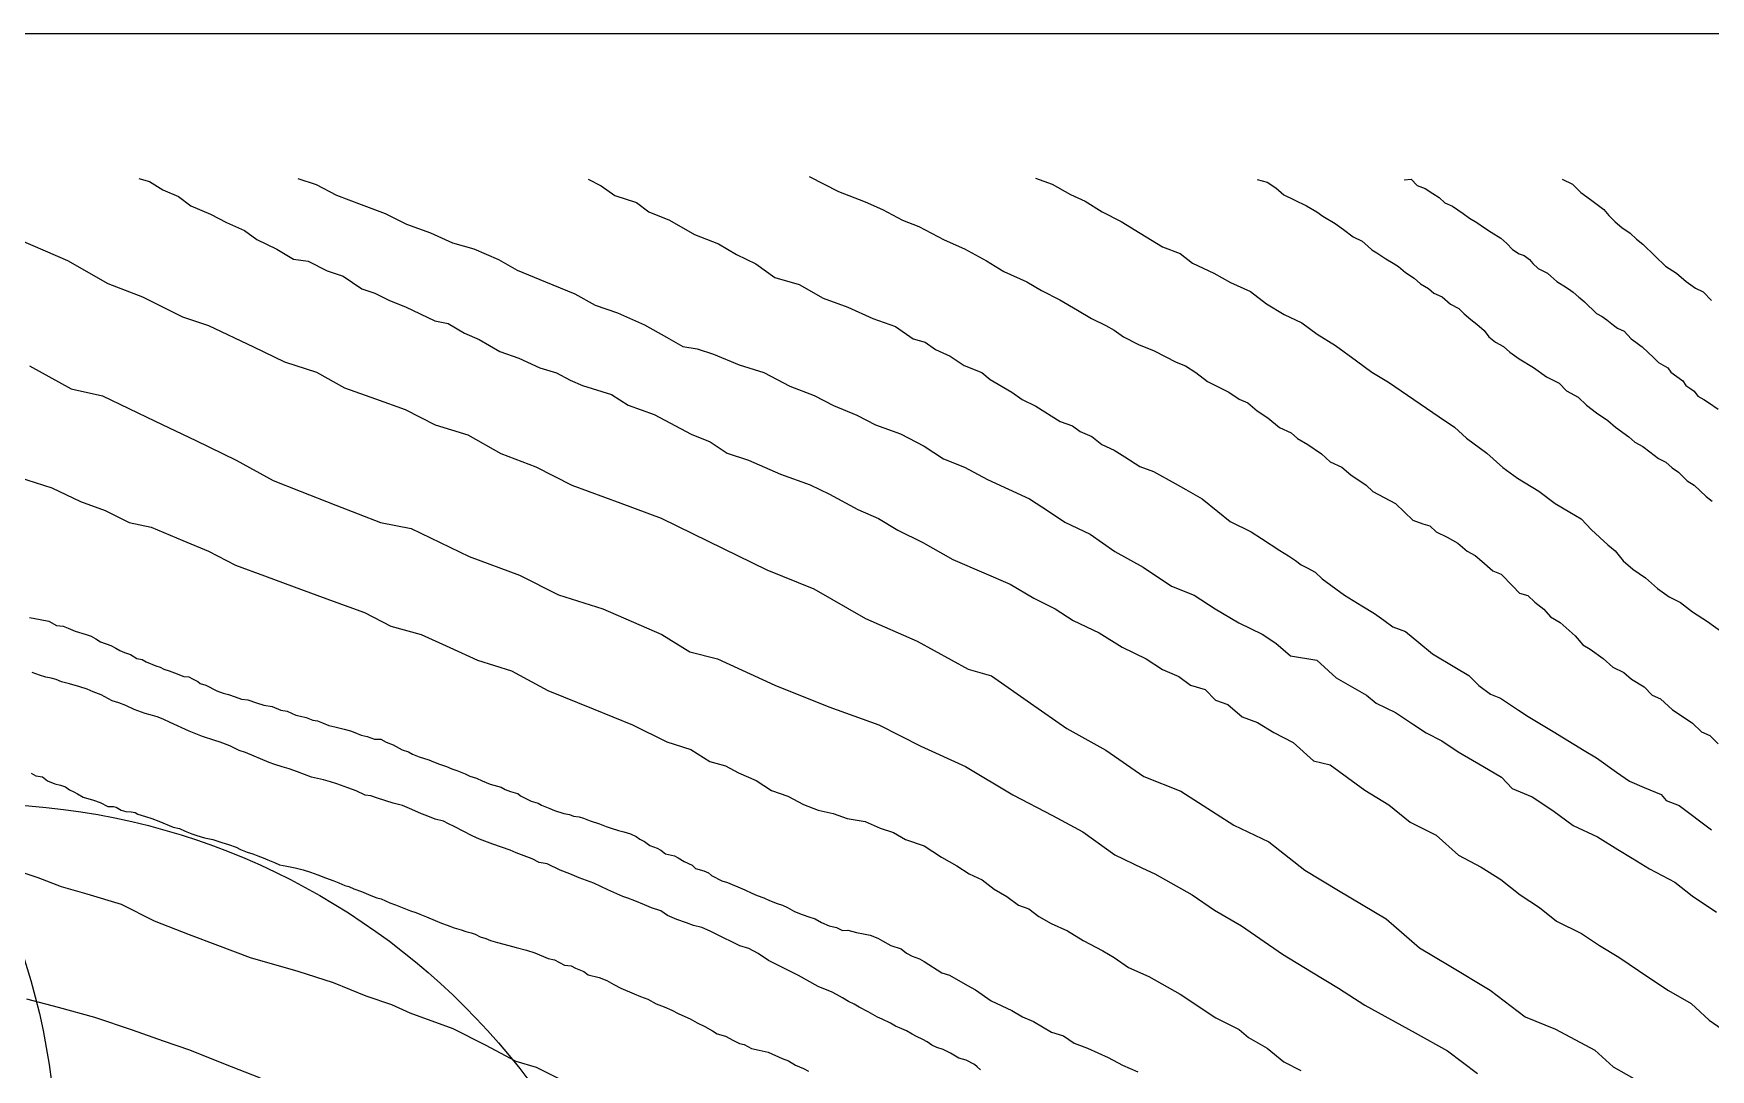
# Model space of a CAD drawing. Header units: millimetres. Extents: x 19067981 to 38137102, y 2652003 to 2652615.
# Drawn here: x 19068220.05 to 19068229.74, y 2652522.57 to 2652528.56 of the extents above; entities that cross this region are included whole.
import ezdxf

# ---------------------------------------------------------------- set-up
doc = ezdxf.new("R2010")
doc.units = ezdxf.units.MM

msp = doc.modelspace()

# ---------------------------------------------------------------- linework, layer by layer
for points in [[(19068212.6023, 2652528.5571), (19068241.1211, 2652528.5571), (19068241.1211, 2652508.3442), (19068212.6021, 2652508.3442), (19068212.6021, 2652528.5571)], [(19068220.6551, 2652527.72), (19068220.7152, 2652527.701), (19068220.7928, 2652527.6528), (19068220.8832, 2652527.6148), (19068220.9554, 2652527.5609), (19068221.0694, 2652527.5139), (19068221.1617, 2652527.4642), (19068221.2658, 2652527.4194), (19068221.3373, 2652527.3663), (19068221.452, 2652527.3116), (19068221.5488, 2652527.252), (19068221.6339, 2652527.2406), (19068221.7426, 2652527.1852), (19068221.8369, 2652527.1541), (19068221.9448, 2652527.0805), (19068222.019, 2652527.0572), (19068222.1034, 2652527.0139), (19068222.1969, 2652526.9775), (19068222.3656, 2652526.8955), (19068222.4439, 2652526.8819), (19068222.5368, 2652526.8252), (19068222.6227, 2652526.788), (19068222.7413, 2652526.7197), (19068222.8515, 2652526.6802), (19068222.9735, 2652526.6254), (19068223.0692, 2652526.5966), (19068223.1483, 2652526.5533), (19068223.2205, 2652526.523), (19068223.3879, 2652526.4702), (19068223.4836, 2652526.4095), (19068223.6334, 2652526.3549), (19068223.8481, 2652526.2413), (19068223.959, 2652526.1965), (19068224.0571, 2652526.1312), (19068224.1798, 2652526.0905), (19068224.3645, 2652526.0108), (19068224.5355, 2652525.9493), (19068224.649, 2652525.8951), (19068224.8116, 2652525.8055), (19068224.9319, 2652525.7529), (19068225.0428, 2652525.6861), (19068225.1887, 2652525.6155), (19068225.3608, 2652525.5171), (19068225.5402, 2652525.4405), (19068225.6933, 2652525.375), (19068225.8301, 2652525.2929), (19068225.954, 2652525.2314), (19068226.0568, 2652525.1649), (19068226.2073, 2652525.0928), (19068226.3411, 2652525.0101), (19068226.4798, 2652524.9422), (19068226.5733, 2652524.8807), (19068226.6683, 2652524.8412), (19068226.7361, 2652524.79), (19068226.8197, 2652524.7657), (19068226.8805, 2652524.7035), (19068226.9519, 2652524.6792), (19068227.0342, 2652524.6075), (19068227.1231, 2652524.5741), (19068227.2181, 2652524.5157), (19068227.3285, 2652524.4591), (19068227.447, 2652524.3528), (19068227.5439, 2652524.3298), (19068227.7445, 2652524.1825), (19068227.8816, 2652524.0979), (19068228.0055, 2652523.9992), (19068228.157, 2652523.9228), (19068228.2854, 2652523.8082), (19068228.4169, 2652523.7382), (19068228.5309, 2652523.6668), (19068228.6428, 2652523.5791), (19068228.7538, 2652523.5054), (19068228.8526, 2652523.4265), (19068228.9958, 2652523.3553), (19068229.0999, 2652523.2862), (19068229.2124, 2652523.2179), (19068229.386, 2652523.1013), (19068229.4989, 2652523.0254), (19068229.6307, 2652522.9503), (19068229.7342, 2652522.8528), (19068229.8353, 2652522.7845)], [(19068221.5747, 2652527.7195), (19068221.6795, 2652527.6839), (19068221.7981, 2652527.6229), (19068221.9408, 2652527.5689), (19068222.0796, 2652527.5164), (19068222.2024, 2652527.4557), (19068222.3418, 2652527.4051), (19068222.4673, 2652527.3464), (19068222.5916, 2652527.3119), (19068222.7337, 2652527.2507), (19068222.8419, 2652527.1897), (19068223.0066, 2652527.1219), (19068223.1753, 2652527.0524), (19068223.2937, 2652526.9869), (19068223.4215, 2652526.942), (19068223.5793, 2652526.8731), (19068223.7063, 2652526.8011), (19068223.7997, 2652526.7481), (19068223.8824, 2652526.7355), (19068223.9769, 2652526.7045), (19068224.1265, 2652526.6412), (19068224.2687, 2652526.5973), (19068224.4195, 2652526.5179), (19068224.56, 2652526.465), (19068224.6706, 2652526.4061), (19068224.8065, 2652526.352), (19068224.9135, 2652526.2946), (19068225.0586, 2652526.2428), (19068225.1948, 2652526.1721), (19068225.3065, 2652526.0985), (19068225.4297, 2652526.0502), (19068225.5621, 2652525.98), (19068225.8044, 2652525.8668), (19068225.9137, 2652525.7956), (19068226.0092, 2652525.7333), (19068226.1555, 2652525.6633), (19068226.2988, 2652525.5637), (19068226.4623, 2652525.4717), (19068226.6258, 2652525.3625), (19068226.7571, 2652525.3096), (19068226.8786, 2652525.2307), (19068227.0145, 2652525.1502), (19068227.1504, 2652525.0858), (19068227.2287, 2652525.0329), (19068227.3139, 2652524.9605), (19068227.467, 2652524.934), (19068227.5789, 2652524.8325), (19068227.7528, 2652524.7319), (19068227.8102, 2652524.687), (19068227.9213, 2652524.6319), (19068228.019, 2652524.5675), (19068228.0992, 2652524.5147), (19068228.1896, 2652524.4689), (19068228.2826, 2652524.4051), (19068228.4262, 2652524.3211), (19068228.5348, 2652524.2577), (19068228.5948, 2652524.1925), (19068228.7111, 2652524.1439), (19068228.8299, 2652524.0656), (19068228.9477, 2652523.9781), (19068229.0883, 2652523.9126), (19068229.2072, 2652523.8402), (19068229.2888, 2652523.7904), (19068229.3896, 2652523.7289), (19068229.5358, 2652523.6508), (19068229.6359, 2652523.5729), (19068229.7767, 2652523.4783)], [(19068223.2534, 2652527.7162), (19068223.3284, 2652527.6771), (19068223.4078, 2652527.6209), (19068223.5314, 2652527.5798), (19068223.6042, 2652527.526), (19068223.7236, 2652527.4785), (19068223.8672, 2652527.3952), (19068224.006, 2652527.3407), (19068224.1095, 2652527.2806), (19068224.2214, 2652527.2268), (19068224.3313, 2652527.1477), (19068224.4728, 2652527.1065), (19068224.6111, 2652527.0274), (19068224.7534, 2652526.9752), (19068224.8992, 2652526.9098), (19068225.0301, 2652526.8634), (19068225.1315, 2652526.7927), (19068225.2023, 2652526.7737), (19068225.261, 2652526.7311), (19068225.3459, 2652526.6916), (19068225.4277, 2652526.6385), (19068225.5281, 2652526.5973), (19068225.5764, 2652526.5566), (19068225.7023, 2652526.4847), (19068225.7623, 2652526.4411), (19068225.8414, 2652526.4024), (19068225.9817, 2652526.3154), (19068226.0531, 2652526.2885), (19068226.0968, 2652526.257), (19068226.1642, 2652526.2286), (19068226.223, 2652526.1816), (19068226.294, 2652526.1493), (19068226.3558, 2652526.1095), (19068226.4425, 2652526.0535), (19068226.5223, 2652526.0261), (19068226.647, 2652525.9559), (19068226.7083, 2652525.9214), (19068226.8031, 2652525.868), (19068226.8931, 2652525.7944), (19068226.9646, 2652525.7358), (19068227.0858, 2652525.6758), (19068227.146, 2652525.638), (19068227.2526, 2652525.5689), (19068227.3016, 2652525.5372), (19068227.3434, 2652525.5101), (19068227.3747, 2652525.4862), (19068227.4096, 2652525.4677), (19068227.4563, 2652525.4429), (19068227.4968, 2652525.4045), (19068227.6254, 2652525.3103), (19068227.7266, 2652525.2493), (19068227.7993, 2652525.2055), (19068227.8539, 2652525.1657), (19068227.9058, 2652525.1279), (19068227.9795, 2652525.1013), (19068228.0562, 2652525.0368), (19068228.135, 2652524.9707), (19068228.2643, 2652524.8938), (19068228.3447, 2652524.846), (19068228.4021, 2652524.7875), (19068228.4704, 2652524.739), (19068228.5285, 2652524.715), (19068228.58, 2652524.6811), (19068228.633, 2652524.6461), (19068228.6885, 2652524.6095), (19068228.7848, 2652524.5509), (19068228.8324, 2652524.5219), (19068229.0126, 2652524.4125), (19068229.083, 2652524.3698), (19068229.1984, 2652524.2883), (19068229.2738, 2652524.235), (19068229.3596, 2652524.199), (19068229.4567, 2652524.1583), (19068229.4857, 2652524.1238), (19068229.5611, 2652524.094), (19068229.7489, 2652523.9535)], [(19068224.5301, 2652527.7303), (19068224.7007, 2652527.6445), (19068224.8549, 2652527.5845), (19068224.9538, 2652527.5395), (19068225.0708, 2652527.4781), (19068225.1641, 2652527.4424), (19068225.3118, 2652527.3656), (19068225.4281, 2652527.3121), (19068225.5568, 2652527.2439), (19068225.6559, 2652527.1824), (19068225.7898, 2652527.1223), (19068225.8733, 2652527.0717), (19068225.9805, 2652527.0182), (19068226.0827, 2652526.9574), (19068226.1636, 2652526.9093), (19068226.2457, 2652526.8688), (19068226.2936, 2652526.8427), (19068226.3483, 2652526.803), (19068226.4342, 2652526.7604), (19068226.5263, 2652526.7224), (19068226.6527, 2652526.657), (19068226.7063, 2652526.6363), (19068226.7674, 2652526.5972), (19068226.8342, 2652526.546), (19068226.9567, 2652526.4841), (19068227.0177, 2652526.4432), (19068227.0678, 2652526.422), (19068227.1203, 2652526.3759), (19068227.1826, 2652526.3359), (19068227.2512, 2652526.2807), (19068227.3186, 2652526.2485), (19068227.3543, 2652526.2157), (19068227.4148, 2652526.1812), (19068227.4933, 2652526.1267), (19068227.544, 2652526.0807), (19068227.6108, 2652526.0502), (19068227.6621, 2652526.0064), (19068227.751, 2652525.9468), (19068227.7908, 2652525.91), (19068227.8559, 2652525.8755), (19068227.9217, 2652525.8406), (19068227.9735, 2652525.7912), (19068228.022, 2652525.745), (19068228.0795, 2652525.7221), (19068228.1204, 2652525.7118), (19068228.1567, 2652525.6761), (19068228.2201, 2652525.6456), (19068228.2814, 2652525.6113), (19068228.3361, 2652525.5641), (19068228.3822, 2652525.5405), (19068228.4202, 2652525.5072), (19068228.4836, 2652525.4515), (19068228.5322, 2652525.4314), (19068228.599, 2652525.3624), (19068228.638, 2652525.3221), (19068228.6854, 2652525.3095), (19068228.7276, 2652525.2694), (19068228.7794, 2652525.2303), (19068228.8174, 2652525.1854), (19068228.8733, 2652525.1521), (19068228.9594, 2652525.0747), (19068229.0043, 2652525.024), (19068229.0469, 2652524.9976), (19068229.1209, 2652524.9437), (19068229.1785, 2652524.8936), (19068229.2407, 2652524.8643), (19068229.2856, 2652524.8251), (19068229.3582, 2652524.7814), (19068229.4051, 2652524.7321), (19068229.454, 2652524.712), (19068229.522, 2652524.6481), (19068229.5779, 2652524.6107), (19068229.6387, 2652524.57), (19068229.691, 2652524.5207), (19068229.7388, 2652524.5), (19068229.786, 2652524.4516)], [(19068225.8389, 2652527.7219), (19068225.9354, 2652527.6874), (19068226.0416, 2652527.6264), (19068226.1256, 2652527.5882), (19068226.2245, 2652527.5263), (19068226.3347, 2652527.4701), (19068226.4449, 2652527.4035), (19068226.5745, 2652527.325), (19068226.6767, 2652527.2865), (19068226.7475, 2652527.2295), (19068226.8714, 2652527.1716), (19068226.9662, 2652527.1178), (19068227.0817, 2652527.0661), (19068227.1758, 2652526.9938), (19068227.2771, 2652526.9335), (19068227.3787, 2652526.884), (19068227.4688, 2652526.819), (19068227.5742, 2652526.7539), (19068227.6964, 2652526.6645), (19068227.7849, 2652526.5997), (19068227.8814, 2652526.5416), (19068228.1733, 2652526.3424), (19068228.2621, 2652526.2818), (19068228.3307, 2652526.2176), (19068228.4492, 2652526.1309), (19068228.5416, 2652526.0487), (19068228.6271, 2652525.9874), (19068228.7505, 2652525.9117), (19068228.8438, 2652525.8414), (19068228.9288, 2652525.7897), (19068228.9942, 2652525.7526), (19068229.055, 2652525.6891), (19068229.1493, 2652525.601), (19068229.1911, 2652525.5671), (19068229.2373, 2652525.5086), (19068229.2931, 2652525.4617), (19068229.3661, 2652525.4109), (19068229.4366, 2652525.35), (19068229.5029, 2652525.3012), (19068229.5688, 2652525.2678), (19068229.6378, 2652525.2147), (19068229.7258, 2652525.1577), (19068229.8077, 2652525.0979)], [(19068227.1214, 2652527.7127), (19068227.1795, 2652527.6983), (19068227.2285, 2652527.6659), (19068227.2761, 2652527.6245), (19068227.3349, 2652527.5966), (19068227.4059, 2652527.5612), (19068227.4655, 2652527.5258), (19068227.5003, 2652527.5017), (19068227.5722, 2652527.4599), (19068227.621, 2652527.4237), (19068227.677, 2652527.382), (19068227.7277, 2652527.3576), (19068227.7612, 2652527.328), (19068227.7841, 2652527.3077), (19068227.8123, 2652527.2898), (19068227.866, 2652527.2557), (19068227.9067, 2652527.2299), (19068227.9379, 2652527.21), (19068227.9793, 2652527.1759), (19068228.0292, 2652527.1431), (19068228.0665, 2652527.1107), (19068228.1114, 2652527.0834), (19068228.1435, 2652527.0557), (19068228.1903, 2652527.0347), (19068228.2397, 2652526.9919), (19068228.2875, 2652526.9685), (19068228.3177, 2652526.937), (19068228.3569, 2652526.9045), (19068228.3907, 2652526.8766), (19068228.434, 2652526.8407), (19068228.4604, 2652526.8044), (19068228.4991, 2652526.7724), (19068228.5455, 2652526.7485), (19068228.5813, 2652526.716), (19068228.6365, 2652526.6766), (19068228.7197, 2652526.627), (19068228.7948, 2652526.572), (19068228.8667, 2652526.5368), (19068228.9098, 2652526.4915), (19068228.9777, 2652526.4547), (19068229.025, 2652526.4084), (19068229.0839, 2652526.3651), (19068229.1494, 2652526.3193), (19068229.1939, 2652526.2811), (19068229.271, 2652526.2268), (19068229.3059, 2652526.1952), (19068229.3504, 2652526.169), (19068229.392, 2652526.1384), (19068229.4427, 2652526.1012), (19068229.4835, 2652526.0803), (19068229.5208, 2652526.046), (19068229.5576, 2652526.0216), (19068229.6073, 2652525.971), (19068229.6489, 2652525.9462), (19068229.7166, 2652525.8804), (19068229.7515, 2652525.8542)], [(19068227.9711, 2652527.7121), (19068228.0116, 2652527.7162), (19068228.047, 2652527.6782), (19068228.0933, 2652527.6605), (19068228.1368, 2652527.6328), (19068228.1741, 2652527.609), (19068228.2071, 2652527.5776), (19068228.2511, 2652527.5599), (19068228.3115, 2652527.5176), (19068228.3498, 2652527.4906), (19068228.3916, 2652527.4653), (19068228.4357, 2652527.4338), (19068228.4738, 2652527.4086), (19068228.5304, 2652527.3743), (19068228.5646, 2652527.3433), (19068228.5969, 2652527.3093), (19068228.6355, 2652527.2841), (19068228.6643, 2652527.2746), (19068228.6965, 2652527.2512), (19068228.7142, 2652527.2287), (19068228.7459, 2652527.1992), (19068228.8005, 2652527.1724), (19068228.8192, 2652527.1552), (19068228.8546, 2652527.1245), (19068228.9089, 2652527.0884), (19068228.9351, 2652527.071), (19068228.9492, 2652527.0617), (19068228.9815, 2652527.0341), (19068228.9978, 2652527.0201), (19068229.0138, 2652527.0064), (19068229.0828, 2652526.9391), (19068229.1157, 2652526.9218), (19068229.1436, 2652526.9013), (19068229.1821, 2652526.8709), (19068229.2044, 2652526.8533), (19068229.2429, 2652526.8369), (19068229.2846, 2652526.7926), (19068229.3101, 2652526.774), (19068229.3345, 2652526.7562), (19068229.3482, 2652526.7462), (19068229.4139, 2652526.6833), (19068229.4427, 2652526.6556), (19068229.4697, 2652526.6399), (19068229.4965, 2652526.6243), (19068229.5138, 2652526.5996), (19068229.5473, 2652526.5748), (19068229.5816, 2652526.5494), (19068229.6008, 2652526.5217), (19068229.6288, 2652526.5031), (19068229.6482, 2652526.4902), (19068229.6697, 2652526.461), (19068229.7039, 2652526.4411), (19068229.7315, 2652526.4251), (19068229.786, 2652526.3856)], [(19068228.8852, 2652527.7149), (19068228.9436, 2652527.686), (19068228.9926, 2652527.6383), (19068229.0481, 2652527.5976), (19068229.1256, 2652527.5396), (19068229.1547, 2652527.505), (19068229.1911, 2652527.4692), (19068229.2295, 2652527.4362), (19068229.2789, 2652527.4023), (19068229.3152, 2652527.3677), (19068229.3513, 2652527.3393), (19068229.4219, 2652527.2711), (19068229.4828, 2652527.2121), (19068229.5454, 2652527.1727), (19068229.6025, 2652527.1235), (19068229.6556, 2652527.0854), (19068229.6996, 2652527.0633), (19068229.7483, 2652527.0148)], [(19068219.9703, 2652527.3628), (19068220.2415, 2652527.2445), (19068220.4745, 2652527.1121), (19068220.6754, 2652527.0359), (19068220.9063, 2652526.9196), (19068221.0569, 2652526.8694), (19068221.3168, 2652526.7459), (19068221.4968, 2652526.6603), (19068221.6823, 2652526.5995), (19068221.843, 2652526.5092), (19068222.0237, 2652526.4451), (19068222.1938, 2652526.3847), (19068222.3677, 2652526.2955), (19068222.5565, 2652526.2373), (19068222.7473, 2652526.1291), (19068222.9501, 2652526.0528), (19068223.1589, 2652525.9466), (19068223.4421, 2652525.8423), (19068223.6757, 2652525.7562), (19068223.9471, 2652525.623), (19068224.2863, 2652525.4565), (19068224.5581, 2652525.3474), (19068224.8573, 2652525.1749), (19068225.1545, 2652525.0445), (19068225.4505, 2652524.8834), (19068225.585, 2652524.8433), (19068225.8099, 2652524.6868), (19068226.02, 2652524.5407), (19068226.2464, 2652524.4151), (19068226.4653, 2652524.2627), (19068226.6801, 2652524.1784), (19068226.9854, 2652523.9819), (19068227.1893, 2652523.8843), (19068227.3962, 2652523.7199), (19068227.5909, 2652523.6035), (19068227.8667, 2652523.4389), (19068228.059, 2652523.2715), (19068228.2317, 2652523.1692), (19068228.4687, 2652523.0268), (19068228.6715, 2652522.8724), (19068228.8469, 2652522.8008), (19068229.0738, 2652522.6805), (19068229.1802, 2652522.5842), (19068229.3308, 2652522.5)], [(19068220.0223, 2652526.6358), (19068220.2639, 2652526.5027), (19068220.4451, 2652526.4632), (19068220.7498, 2652526.3167), (19068220.9831, 2652526.2044), (19068221.2173, 2652526.0917), (19068221.4307, 2652525.9735), (19068221.5878, 2652525.912), (19068221.7942, 2652525.8313), (19068222.051, 2652525.7308), (19068222.2292, 2652525.6957), (19068222.5645, 2652525.5335), (19068222.856, 2652525.4254), (19068223.0817, 2652525.312), (19068223.3378, 2652525.2309), (19068223.6793, 2652525.0833), (19068223.8397, 2652524.9835), (19068224, 2652524.9419), (19068224.3314, 2652524.7895), (19068224.6442, 2652524.6657), (19068224.9336, 2652524.5619), (19068225.1761, 2652524.4369), (19068225.4347, 2652524.3196), (19068225.7084, 2652524.1558), (19068225.9383, 2652524.037), (19068226.1129, 2652523.943), (19068226.2985, 2652523.8093), (19068226.4586, 2652523.7331), (19068226.5297, 2652523.6992), (19068226.7446, 2652523.5784), (19068226.8743, 2652523.489), (19068227.0307, 2652523.399), (19068227.268, 2652523.2351), (19068227.4349, 2652523.1329), (19068227.5917, 2652523.0394), (19068227.7428, 2652522.941), (19068228.0345, 2652522.7798), (19068228.2217, 2652522.6773), (19068228.3954, 2652522.5462)], [(19068219.9595, 2652525.9934), (19068220.1505, 2652525.9307), (19068220.3166, 2652525.8512), (19068220.4596, 2652525.7999), (19068220.5987, 2652525.7299), (19068220.7256, 2652525.7029), (19068220.9082, 2652525.6267), (19068221.0569, 2652525.5647), (19068221.2132, 2652525.4839), (19068221.382, 2652525.4218), (19068221.5527, 2652525.3591), (19068221.7781, 2652525.2763), (19068221.9593, 2652525.2097), (19068222.1114, 2652525.1312), (19068222.2869, 2652525.0841), (19068222.4522, 2652525.0081), (19068222.6129, 2652524.9343), (19068222.8085, 2652524.8733), (19068223.0204, 2652524.7601), (19068223.2816, 2652524.6543), (19068223.5099, 2652524.5619), (19068223.7081, 2652524.4629), (19068223.8458, 2652524.4191), (19068223.9554, 2652524.3484), (19068224.0471, 2652524.3238), (19068224.1227, 2652524.2828), (19068224.2238, 2652524.2398), (19068224.3128, 2652524.1805), (19068224.407, 2652524.1492), (19068224.4985, 2652524.0998), (19068224.5818, 2652524.0685), (19068224.6686, 2652524.0483), (19068224.7506, 2652524.0186), (19068224.855, 2652524.0023), (19068224.9408, 2652523.9629), (19068225.019, 2652523.9387), (19068225.088, 2652523.8977), (19068225.1956, 2652523.8613), (19068225.2949, 2652523.7956), (19068225.385, 2652523.746), (19068225.4563, 2652523.699), (19068225.5304, 2652523.6658), (19068225.6005, 2652523.6108), (19068225.6739, 2652523.5677), (19068225.7413, 2652523.5181), (19068225.8008, 2652523.4979), (19068225.858, 2652523.4526), (19068225.9292, 2652523.4133), (19068226.0247, 2652523.3702), (19068226.1156, 2652523.3139), (19068226.2289, 2652523.2541), (19068226.2952, 2652523.2153), (19068226.3775, 2652523.159), (19068226.4956, 2652523.1056), (19068226.6756, 2652523.0046), (19068226.8827, 2652522.8681), (19068227.0175, 2652522.7991), (19068227.0708, 2652522.7527), (19068227.1789, 2652522.6911), (19068227.2751, 2652522.6125), (19068227.374, 2652522.5627)], [(19068220.0226, 2652525.1818), (19068220.0846, 2652525.1698), (19068220.1347, 2652525.1601), (19068220.179, 2652525.1351), (19068220.2174, 2652525.131), (19068220.2464, 2652525.1206), (19068220.2863, 2652525.1024), (19068220.3491, 2652525.0836), (19068220.3796, 2652525.0736), (19068220.4057, 2652525.0583), (19068220.4337, 2652525.0408), (19068220.4923, 2652525.0188), (19068220.521, 2652525.0035), (19068220.5448, 2652524.9905), (19068220.5724, 2652524.9782), (19068220.6059, 2652524.9667), (19068220.643, 2652524.9449), (19068220.6739, 2652524.9379), (19068220.6959, 2652524.9252), (19068220.7519, 2652524.9028), (19068220.778, 2652524.8935), (19068220.7992, 2652524.8823), (19068220.8305, 2652524.8727), (19068220.86, 2652524.8619), (19068220.9152, 2652524.8397), (19068220.9432, 2652524.8382), (19068220.9648, 2652524.8267), (19068220.9957, 2652524.8118), (19068221.0099, 2652524.8006), (19068221.0423, 2652524.7898), (19068221.1058, 2652524.757), (19068221.1416, 2652524.7443), (19068221.1733, 2652524.7372), (19068221.2116, 2652524.7227), (19068221.2476, 2652524.7096), (19068221.2852, 2652524.7048), (19068221.3348, 2652524.6876), (19068221.3776, 2652524.6739), (19068221.4257, 2652524.6661), (19068221.4765, 2652524.6466), (19068221.5116, 2652524.6402), (19068221.5615, 2652524.6164), (19068221.5902, 2652524.6112), (19068221.6222, 2652524.6026), (19068221.6607, 2652524.5884), (19068221.6879, 2652524.5839), (19068221.717, 2652524.5724), (19068221.7524, 2652524.5579), (19068221.7871, 2652524.5497), (19068221.8409, 2652524.5351), (19068221.8785, 2652524.5257), (19068221.9027, 2652524.5168), (19068221.9396, 2652524.5019), (19068221.9743, 2652524.4937), (19068222.0173, 2652524.4776), (19068222.0542, 2652524.478), (19068222.0851, 2652524.4612), (19068222.1242, 2652524.4445), (19068222.1773, 2652524.4161), (19068222.2145, 2652524.4053), (19068222.2373, 2652524.3908), (19068222.276, 2652524.3766), (19068222.3321, 2652524.3579), (19068222.3585, 2652524.3474), (19068222.3924, 2652524.3337), (19068222.4338, 2652524.3203), (19068222.4651, 2652524.3072), (19068222.4934, 2652524.2979), (19068222.5412, 2652524.2773), (19068222.5692, 2652524.2651), (19068222.6076, 2652524.2524), (19068222.6393, 2652524.2379), (19068222.6858, 2652524.218), (19068222.7488, 2652524.201), (19068222.7731, 2652524.1869), (19068222.8042, 2652524.1752), (19068222.83, 2652524.168), (19068222.8452, 2652524.1638), (19068222.8623, 2652524.1506), (19068222.9235, 2652524.1193), (19068222.9634, 2652524.1079), (19068222.982, 2652524.0969), (19068223.0116, 2652524.0859), (19068223.0317, 2652524.078), (19068223.0582, 2652524.0651), (19068223.1111, 2652524.049), (19068223.1441, 2652524.0426), (19068223.1684, 2652524.0339), (19068223.2003, 2652524.029), (19068223.2253, 2652524.0206), (19068223.2652, 2652524.0062), (19068223.3185, 2652523.9887), (19068223.3564, 2652523.9731), (19068223.3864, 2652523.9633), (19068223.4277, 2652523.9496), (19068223.4594, 2652523.9434), (19068223.4977, 2652523.9302), (19068223.5296, 2652523.9158), (19068223.5524, 2652523.9002), (19068223.5778, 2652523.8862), (19068223.6098, 2652523.8629), (19068223.6512, 2652523.8488), (19068223.6736, 2652523.8363), (19068223.7001, 2652523.8147), (19068223.751, 2652523.8037), (19068223.773, 2652523.7916), (19068223.8077, 2652523.7705), (19068223.854, 2652523.7493), (19068223.8726, 2652523.73), (19068223.9212, 2652523.7175), (19068223.9489, 2652523.7046), (19068223.9659, 2652523.6906), (19068224.0252, 2652523.6597), (19068224.0586, 2652523.6503), (19068224.0844, 2652523.6374), (19068224.1175, 2652523.6249), (19068224.1586, 2652523.6069), (19068224.1996, 2652523.588), (19068224.2292, 2652523.5751), (19068224.2686, 2652523.5607), (19068224.302, 2652523.5451), (19068224.345, 2652523.5283), (19068224.3769, 2652523.5177), (19068224.4057, 2652523.5041), (19068224.4463, 2652523.4821), (19068224.4901, 2652523.4653), (19068224.5284, 2652523.4517), (19068224.5652, 2652523.4392), (19068224.6014, 2652523.4175), (19068224.6466, 2652523.3985), (19068224.6883, 2652523.3894), (19068224.7236, 2652523.372), (19068224.7536, 2652523.3743), (19068224.8038, 2652523.3599), (19068224.8451, 2652523.3533), (19068224.884, 2652523.3448), (19068224.9271, 2652523.3278), (19068224.955, 2652523.3126), (19068225.0032, 2652523.2862), (19068225.062, 2652523.266), (19068225.0933, 2652523.2403), (19068225.127, 2652523.2244), (19068225.1687, 2652523.2085), (19068225.195, 2652523.1926), (19068225.2968, 2652523.1275), (19068225.3416, 2652523.1147), (19068225.4456, 2652523.054), (19068225.493, 2652523.0293), (19068225.5821, 2652522.9661), (19068225.7028, 2652522.9088), (19068225.765, 2652522.8729), (19068225.828, 2652522.8455), (19068225.9311, 2652522.7841), (19068226.0022, 2652522.7623), (19068226.0621, 2652522.7199), (19068226.1401, 2652522.6919), (19068226.259, 2652522.638), (19068226.3432, 2652522.5931), (19068226.4306, 2652522.5551)], [(19068225.5211, 2652522.5661), (19068225.5025, 2652522.5846), (19068225.4862, 2652522.5966), (19068225.4391, 2652522.6217), (19068225.3965, 2652522.6337), (19068225.3473, 2652522.6621), (19068225.3052, 2652522.6834), (19068225.2695, 2652522.6964), (19068225.2407, 2652522.7094), (19068225.2132, 2652522.7279), (19068225.1872, 2652522.7416), (19068225.1515, 2652522.7595), (19068225.1254, 2652522.7725), (19068225.0931, 2652522.7924), (19068225.0671, 2652522.8033), (19068225.03, 2652522.8198), (19068225.0018, 2652522.8369), (19068224.9531, 2652522.8589), (19068224.9257, 2652522.8712), (19068224.8719, 2652522.901), (19068224.8198, 2652522.9298), (19068224.7903, 2652522.9456), (19068224.7587, 2652522.962), (19068224.723, 2652522.9833), (19068224.6887, 2652523.0025), (19068224.6631, 2652523.0151), (19068224.5835, 2652523.048), (19068224.4695, 2652523.1118), (19068224.2957, 2652523.1978), (19068224.2358, 2652523.2397), (19068224.1815, 2652523.2671), (19068224.1301, 2652523.2843), (19068224.0882, 2652523.3041), (19068224.0312, 2652523.3322), (19068223.9591, 2652523.3679), (19068223.9102, 2652523.3887), (19068223.8622, 2652523.401), (19068223.821, 2652523.4168), (19068223.7661, 2652523.4353), (19068223.7112, 2652523.4593), (19068223.672, 2652523.486), (19068223.619, 2652523.5022), (19068223.5779, 2652523.5214), (19068223.5216, 2652523.5433), (19068223.4818, 2652523.5597), (19068223.4522, 2652523.5693), (19068223.3668, 2652523.6071), (19068223.2851, 2652523.6455), (19068223.2014, 2652523.6764), (19068223.1472, 2652523.699), (19068223.0909, 2652523.7202), (19068223.0153, 2652523.7567), (19068222.97, 2652523.765), (19068222.9288, 2652523.7855), (19068222.8832, 2652523.803), (19068222.8372, 2652523.8215), (19068222.8008, 2652523.8359), (19068222.7521, 2652523.8537), (19068222.7006, 2652523.8715), (19068222.6251, 2652523.8996), (19068222.5812, 2652523.9202), (19068222.4786, 2652523.9725), (19068222.4443, 2652523.989), (19068222.4168, 2652524.0047), (19068222.3681, 2652524.0164), (19068222.3159, 2652524.0363), (19068222.2892, 2652524.0466), (19068222.2327, 2652524.0716), (19068222.1798, 2652524.0949), (19068222.1249, 2652524.1079), (19068222.0343, 2652524.1374), (19068221.9966, 2652524.1511), (19068221.9636, 2652524.1552), (19068221.9115, 2652524.1785), (19068221.8627, 2652524.1977), (19068221.7994, 2652524.2199), (19068221.7623, 2652524.2315), (19068221.7218, 2652524.2439), (19068221.6525, 2652524.2576), (19068221.5722, 2652524.2884), (19068221.5247, 2652524.3057), (19068221.4828, 2652524.3174), (19068221.4409, 2652524.3324), (19068221.4073, 2652524.3441), (19068221.2711, 2652524.4005), (19068221.2347, 2652524.4121), (19068221.1812, 2652524.4402), (19068221.1256, 2652524.4608), (19068221.094, 2652524.4711), (19068221.0233, 2652524.4944), (19068220.9462, 2652524.5235), (19068220.8364, 2652524.5749), (19068220.7956, 2652524.5936), (19068220.7606, 2652524.608), (19068220.7208, 2652524.6197), (19068220.6906, 2652524.6265), (19068220.6267, 2652524.6505), (19068220.5787, 2652524.6718), (19068220.5396, 2652524.6875), (19068220.5005, 2652524.7006), (19068220.4366, 2652524.7335), (19068220.3899, 2652524.7513), (19068220.3549, 2652524.7664), (19068220.3124, 2652524.7801), (19068220.2531, 2652524.7976), (19068220.2064, 2652524.8099), (19068220.1769, 2652524.8223), (19068220.1467, 2652524.8305), (19068220.1158, 2652524.836), (19068220.0794, 2652524.849), (19068220.0369, 2652524.8641)], [(19068220.031, 2652524.2813), (19068220.059, 2652524.2669), (19068220.098, 2652524.2613), (19068220.1261, 2652524.2378), (19068220.1678, 2652524.2204), (19068220.2019, 2652524.212), (19068220.2308, 2652524.2029), (19068220.2543, 2652524.1855), (19068220.2778, 2652524.1742), (19068220.3005, 2652524.162), (19068220.3316, 2652524.1423), (19068220.3916, 2652524.1257), (19068220.4318, 2652524.112), (19068220.4752, 2652524.0898), (19068220.5071, 2652524.089), (19068220.5238, 2652524.0845), (19068220.5518, 2652524.0686), (19068220.5784, 2652524.0595), (19068220.6102, 2652524.0572), (19068220.6338, 2652524.0542), (19068220.6482, 2652524.0444), (19068220.6937, 2652524.0307), (19068220.7293, 2652524.0194), (19068220.771, 2652524.0034), (19068220.8524, 2652523.9692), (19068220.8896, 2652523.9608), (19068220.923, 2652523.9464), (19068220.9601, 2652523.9313), (19068220.9897, 2652523.9214), (19068221.0345, 2652523.907), (19068221.0823, 2652523.898), (19068221.1349, 2652523.8817), (19068221.1728, 2652523.8696), (19068221.2176, 2652523.8537), (19068221.2426, 2652523.8401), (19068221.2813, 2652523.8249), (19068221.3139, 2652523.8143), (19068221.3435, 2652523.8045), (19068221.3738, 2652523.7931), (19068221.4012, 2652523.781), (19068221.4398, 2652523.7651), (19068221.4679, 2652523.7514), (19068221.5093, 2652523.7443), (19068221.5586, 2652523.7338), (19068221.6054, 2652523.7219), (19068221.648, 2652523.7095), (19068221.6901, 2652523.6946), (19068221.7346, 2652523.6765), (19068221.7812, 2652523.6601), (19068221.8104, 2652523.6477), (19068221.8463, 2652523.6319), (19068221.8683, 2652523.6271), (19068221.8984, 2652523.6133), (19068221.9429, 2652523.5975), (19068221.9952, 2652523.5753), (19068222.0301, 2652523.5615), (19068222.0565, 2652523.5558), (19068222.1067, 2652523.5328), (19068222.1378, 2652523.5214), (19068222.1863, 2652523.5011), (19068222.2246, 2652523.4863), (19068222.2562, 2652523.4753), (19068222.2796, 2652523.4667), (19068222.3188, 2652523.4505), (19068222.3678, 2652523.4307), (19068222.4051, 2652523.4154), (19068222.4367, 2652523.4025), (19068222.4771, 2652523.3869), (19068222.5177, 2652523.3754), (19068222.5444, 2652523.3663), (19068222.5758, 2652523.3579), (19068222.5988, 2652523.3517), (19068222.6279, 2652523.3349), (19068222.6616, 2652523.3265), (19068222.6883, 2652523.3135), (19068222.7281, 2652523.3036), (19068222.794, 2652523.2852), (19068222.8361, 2652523.2745), (19068222.8958, 2652523.2585), (19068222.9448, 2652523.2424), (19068223.0217, 2652523.2101), (19068223.0587, 2652523.2016), (19068223.1151, 2652523.1723), (19068223.1537, 2652523.1669), (19068223.1785, 2652523.1545), (19068223.2279, 2652523.136), (19068223.2534, 2652523.1152), (19068223.317, 2652523.1002), (19068223.361, 2652523.0832), (19068223.4004, 2652523.0608), (19068223.4414, 2652523.0385), (19068223.5178, 2652523.0053), (19068223.5549, 2652522.9914), (19068223.5974, 2652522.9752), (19068223.6461, 2652522.949), (19068223.6926, 2652522.9301), (19068223.7367, 2652522.9124), (19068223.773, 2652522.8931), (19068223.8108, 2652522.8746), (19068223.8425, 2652522.8615), (19068223.8834, 2652522.8391), (19068223.9282, 2652522.8175), (19068223.9715, 2652522.7913), (19068223.9985, 2652522.7743), (19068224.0466, 2652522.7609), (19068224.093, 2652522.7354), (19068224.1277, 2652522.7185), (19068224.154, 2652522.7131), (19068224.198, 2652522.6892), (19068224.2421, 2652522.6799), (19068224.293, 2652522.6683), (19068224.3752, 2652522.6326), (19068224.4115, 2652522.6179), (19068224.4524, 2652522.594), (19068224.4972, 2652522.5747), (19068224.5273, 2652522.5593)], [(19068219.9208, 2652523.7291), (19068220.0697, 2652523.6782), (19068220.2051, 2652523.626), (19068220.354, 2652523.5845), (19068220.5519, 2652523.5236), (19068220.7424, 2652523.4272), (19068220.9449, 2652523.3495), (19068221.1085, 2652523.2879), (19068221.2976, 2652523.2156), (19068221.5732, 2652523.1372), (19068221.7784, 2652523.0716), (19068221.9675, 2652522.9952), (19068222.115, 2652522.9443), (19068222.2209, 2652522.8961), (19068222.4699, 2652522.8057), (19068222.6576, 2652522.7106), (19068222.8347, 2652522.6169), (19068222.9513, 2652522.5821), (19068223.0991, 2652522.5088)], [(19068220.0058, 2652522.9764), (19068220.1889, 2652522.9291), (19068220.3988, 2652522.8715), (19068220.6159, 2652522.7977), (19068220.795, 2652522.735), (19068220.9465, 2652522.6826), (19068221.1436, 2652522.6029), (19068221.3551, 2652522.5203)]]:
    msp.add_lwpolyline(points)
for centre in [(19068216.1817, 2652521.9885), (19068219.7101, 2652520.1042)]:
    msp.add_circle(centre, 4)

doc.saveas('drawing.dxf')
